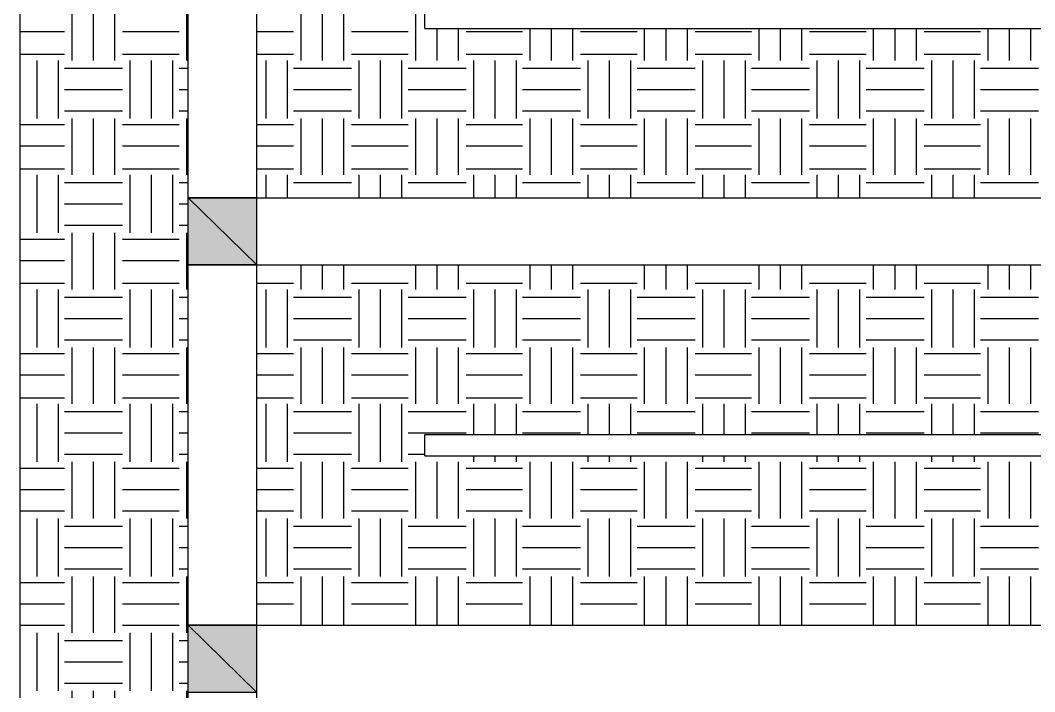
# Model space of a CAD drawing. Header units: millimetres. Extents: x 3504 to 3889, y 1729 to 1927.
# Drawn here: x 3567.37 to 3595.5, y 1760.08 to 1778.69 of the extents above; entities that cross this region are included whole.
import ezdxf

# ---------------------------------------------------------------- set-up
doc = ezdxf.new("R2010")
doc.units = ezdxf.units.MM

msp = doc.modelspace()

# ---------------------------------------------------------------- hatches: boundary and pattern name
at = {"true_color": 0x000000}
h = msp.add_hatch(color=18, dxfattribs=at)
h.paths.add_polyline_path([(3573.933, 1773.772), (3572.028, 1773.772), (3573.933, 1771.909)])
h.paths.add_polyline_path([(3572.028, 1773.772), (3573.933, 1771.909), (3572.028, 1771.909)])
h = msp.add_hatch(color=18, dxfattribs=at)
h.paths.add_polyline_path([(3573.933, 1761.919), (3572.028, 1761.919), (3573.933, 1760.056)])
h.paths.add_polyline_path([(3572.028, 1761.919), (3573.933, 1760.056), (3572.028, 1760.056)])

# ---------------------------------------------------------------- linework, layer by layer
at = {"color": 18, "linetype": 'Continuous', "lineweight": -2, "true_color": 0x000000}
for p, q in [((3572.028, 1761.919), (3572.028, 1813.142)), ((3573.933, 1761.919), (3573.933, 1788.165)), ((3578.589, 1778.471), (3578.589, 1788.165)), ((3567.371, 1748.795), (3567.371, 1781.604)), ((3568.81, 1777.582), (3568.81, 1779.148)), ((3569.403, 1777.582), (3569.403, 1779.148)), ((3569.996, 1777.582), (3569.996, 1779.148)), ((3571.985, 1777.582), (3571.985, 1779.148)), ((3575.16, 1777.582), (3575.16, 1779.148)), ((3575.753, 1777.582), (3575.753, 1779.148)), ((3576.346, 1777.582), (3576.346, 1779.148)), ((3578.335, 1777.582), (3578.335, 1779.148)), ((3578.589, 1778.471), (3606.741, 1778.471)), ((3578.928, 1777.582), (3578.928, 1778.471)), ((3579.521, 1777.582), (3579.521, 1778.471)), ((3581.51, 1777.582), (3581.51, 1778.471)), ((3582.103, 1777.582), (3582.103, 1778.471)), ((3582.696, 1777.582), (3582.696, 1778.471)), ((3584.685, 1777.582), (3584.685, 1778.471)), ((3585.278, 1777.582), (3585.278, 1778.471)), ((3585.871, 1777.582), (3585.871, 1778.471)), ((3587.86, 1777.582), (3587.86, 1778.471)), ((3588.453, 1777.582), (3588.453, 1778.471)), ((3589.046, 1777.582), (3589.046, 1778.471)), ((3591.035, 1777.582), (3591.035, 1778.471)), ((3591.628, 1777.582), (3591.628, 1778.471)), ((3592.221, 1777.582), (3592.221, 1778.471)), ((3594.21, 1777.582), (3594.21, 1778.471)), ((3594.803, 1777.582), (3594.803, 1778.471)), ((3595.396, 1777.582), (3595.396, 1778.471)), ((3567.371, 1778.386), (3568.599, 1778.386)), ((3570.207, 1778.386), (3571.774, 1778.386)), ((3573.933, 1778.386), (3574.949, 1778.386)), ((3576.557, 1778.386), (3578.124, 1778.386)), ((3579.732, 1778.386), (3581.299, 1778.386)), ((3582.907, 1778.386), (3584.474, 1778.386)), ((3586.082, 1778.386), (3587.649, 1778.386)), ((3589.257, 1778.386), (3590.824, 1778.386)), ((3592.432, 1778.386), (3593.999, 1778.386)), ((3567.371, 1777.751), (3568.599, 1777.751)), ((3567.837, 1775.973), (3567.837, 1777.582)), ((3568.429, 1775.973), (3568.429, 1777.582)), ((3570.207, 1777.751), (3571.774, 1777.751)), ((3570.419, 1775.973), (3570.419, 1777.582)), ((3571.012, 1775.973), (3571.012, 1777.582)), ((3571.604, 1775.973), (3571.604, 1777.582)), ((3573.933, 1777.751), (3574.949, 1777.751)), ((3574.187, 1775.973), (3574.187, 1777.582)), ((3574.779, 1775.973), (3574.779, 1777.582)), ((3576.557, 1777.751), (3578.124, 1777.751)), ((3576.769, 1775.973), (3576.769, 1777.582)), ((3577.362, 1775.973), (3577.362, 1777.582)), ((3577.954, 1775.973), (3577.954, 1777.582)), ((3579.732, 1777.751), (3581.299, 1777.751)), ((3579.944, 1775.973), (3579.944, 1777.582)), ((3580.537, 1775.973), (3580.537, 1777.582)), ((3581.129, 1775.973), (3581.129, 1777.582)), ((3582.907, 1777.751), (3584.474, 1777.751)), ((3583.119, 1775.973), (3583.119, 1777.582)), ((3583.712, 1775.973), (3583.712, 1777.582)), ((3584.304, 1775.973), (3584.304, 1777.582)), ((3586.082, 1777.751), (3587.649, 1777.751)), ((3586.294, 1775.973), (3586.294, 1777.582)), ((3586.887, 1775.973), (3586.887, 1777.582)), ((3587.479, 1775.973), (3587.479, 1777.582)), ((3589.257, 1777.751), (3590.824, 1777.751)), ((3589.469, 1775.973), (3589.469, 1777.582)), ((3590.062, 1775.973), (3590.062, 1777.582)), ((3590.654, 1775.973), (3590.654, 1777.582)), ((3592.432, 1777.751), (3593.999, 1777.751)), ((3592.644, 1775.973), (3592.644, 1777.582)), ((3593.237, 1775.973), (3593.237, 1777.582)), ((3593.829, 1775.973), (3593.829, 1777.582)), ((3568.599, 1777.37), (3570.207, 1777.37)), ((3571.774, 1777.37), (3572.028, 1777.37)), ((3574.949, 1777.37), (3576.557, 1777.37)), ((3578.124, 1777.37), (3579.732, 1777.37)), ((3581.299, 1777.37), (3582.907, 1777.37)), ((3584.474, 1777.37), (3586.082, 1777.37)), ((3587.649, 1777.37), (3589.257, 1777.37)), ((3590.824, 1777.37), (3592.432, 1777.37)), ((3593.999, 1777.37), (3595.607, 1777.37)), ((3568.599, 1776.778), (3570.207, 1776.778)), ((3571.774, 1776.778), (3572.028, 1776.778)), ((3574.949, 1776.778), (3576.557, 1776.778)), ((3578.124, 1776.778), (3579.732, 1776.778)), ((3581.299, 1776.778), (3582.907, 1776.778)), ((3584.474, 1776.778), (3586.082, 1776.778)), ((3587.649, 1776.778), (3589.257, 1776.778)), ((3590.824, 1776.778), (3592.432, 1776.778)), ((3593.999, 1776.778), (3595.607, 1776.778)), ((3568.599, 1776.185), (3570.207, 1776.185)), ((3571.774, 1776.185), (3572.028, 1776.185)), ((3574.949, 1776.185), (3576.557, 1776.185)), ((3578.124, 1776.185), (3579.732, 1776.185)), ((3581.299, 1776.185), (3582.907, 1776.185)), ((3584.474, 1776.185), (3586.082, 1776.185)), ((3587.649, 1776.185), (3589.257, 1776.185)), ((3590.824, 1776.185), (3592.432, 1776.185)), ((3593.999, 1776.185), (3595.607, 1776.185)), ((3568.81, 1774.407), (3568.81, 1775.973)), ((3569.403, 1774.407), (3569.403, 1775.973)), ((3569.996, 1774.407), (3569.996, 1775.973)), ((3571.985, 1774.407), (3571.985, 1775.973)), ((3575.16, 1774.407), (3575.16, 1775.973)), ((3575.753, 1774.407), (3575.753, 1775.973)), ((3576.346, 1774.407), (3576.346, 1775.973)), ((3578.335, 1774.407), (3578.335, 1775.973)), ((3578.928, 1774.407), (3578.928, 1775.973)), ((3579.521, 1774.407), (3579.521, 1775.973)), ((3581.51, 1774.407), (3581.51, 1775.973)), ((3582.103, 1774.407), (3582.103, 1775.973)), ((3582.696, 1774.407), (3582.696, 1775.973)), ((3584.685, 1774.407), (3584.685, 1775.973)), ((3585.278, 1774.407), (3585.278, 1775.973)), ((3585.871, 1774.407), (3585.871, 1775.973)), ((3587.86, 1774.407), (3587.86, 1775.973)), ((3588.453, 1774.407), (3588.453, 1775.973)), ((3589.046, 1774.407), (3589.046, 1775.973)), ((3591.035, 1774.407), (3591.035, 1775.973)), ((3591.628, 1774.407), (3591.628, 1775.973)), ((3592.221, 1774.407), (3592.221, 1775.973)), ((3594.21, 1774.407), (3594.21, 1775.973)), ((3594.803, 1774.407), (3594.803, 1775.973)), ((3595.396, 1774.407), (3595.396, 1775.973)), ((3567.371, 1775.804), (3568.599, 1775.804)), ((3570.207, 1775.804), (3571.774, 1775.804)), ((3573.933, 1775.804), (3574.949, 1775.804)), ((3576.557, 1775.804), (3578.124, 1775.804)), ((3579.732, 1775.804), (3581.299, 1775.804)), ((3582.907, 1775.804), (3584.474, 1775.804)), ((3586.082, 1775.804), (3587.649, 1775.804)), ((3589.257, 1775.804), (3590.824, 1775.804)), ((3592.432, 1775.804), (3593.999, 1775.804)), ((3567.371, 1775.211), (3568.599, 1775.211)), ((3570.207, 1775.211), (3571.774, 1775.211)), ((3573.933, 1775.211), (3574.949, 1775.211)), ((3576.557, 1775.211), (3578.124, 1775.211)), ((3579.732, 1775.211), (3581.299, 1775.211)), ((3582.907, 1775.211), (3584.474, 1775.211)), ((3586.082, 1775.211), (3587.649, 1775.211)), ((3589.257, 1775.211), (3590.824, 1775.211)), ((3592.432, 1775.211), (3593.999, 1775.211)), ((3567.371, 1774.576), (3568.599, 1774.576)), ((3570.207, 1774.576), (3571.774, 1774.576)), ((3573.933, 1774.576), (3574.949, 1774.576)), ((3576.557, 1774.576), (3578.124, 1774.576)), ((3579.732, 1774.576), (3581.299, 1774.576)), ((3582.907, 1774.576), (3584.474, 1774.576)), ((3586.082, 1774.576), (3587.649, 1774.576)), ((3589.257, 1774.576), (3590.824, 1774.576)), ((3592.432, 1774.576), (3593.999, 1774.576)), ((3567.837, 1772.798), (3567.837, 1774.407)), ((3568.429, 1772.798), (3568.429, 1774.407)), ((3568.599, 1774.195), (3570.207, 1774.195)), ((3570.419, 1772.798), (3570.419, 1774.407)), ((3571.012, 1772.798), (3571.012, 1774.407)), ((3571.604, 1772.798), (3571.604, 1774.407)), ((3571.774, 1774.195), (3572.028, 1774.195)), ((3574.187, 1773.772), (3574.187, 1774.407)), ((3574.779, 1773.772), (3574.779, 1774.407)), ((3574.949, 1774.195), (3576.557, 1774.195)), ((3576.769, 1773.772), (3576.769, 1774.407)), ((3577.362, 1773.772), (3577.362, 1774.407)), ((3577.954, 1773.772), (3577.954, 1774.407)), ((3578.124, 1774.195), (3579.732, 1774.195)), ((3579.944, 1773.772), (3579.944, 1774.407)), ((3580.537, 1773.772), (3580.537, 1774.407)), ((3581.129, 1773.772), (3581.129, 1774.407)), ((3581.299, 1774.195), (3582.907, 1774.195)), ((3583.119, 1773.772), (3583.119, 1774.407)), ((3583.712, 1773.772), (3583.712, 1774.407)), ((3584.304, 1773.772), (3584.304, 1774.407)), ((3584.474, 1774.195), (3586.082, 1774.195)), ((3586.294, 1773.772), (3586.294, 1774.407)), ((3586.887, 1773.772), (3586.887, 1774.407)), ((3587.479, 1773.772), (3587.479, 1774.407)), ((3587.649, 1774.195), (3589.257, 1774.195)), ((3589.469, 1773.772), (3589.469, 1774.407)), ((3590.062, 1773.772), (3590.062, 1774.407)), ((3590.654, 1773.772), (3590.654, 1774.407)), ((3590.824, 1774.195), (3592.432, 1774.195)), ((3592.644, 1773.772), (3592.644, 1774.407)), ((3593.237, 1773.772), (3593.237, 1774.407)), ((3593.829, 1773.772), (3593.829, 1774.407)), ((3593.999, 1774.195), (3595.607, 1774.195)), ((3572.028, 1773.772), (3613.303, 1773.772)), ((3568.599, 1773.603), (3570.207, 1773.603)), ((3571.774, 1773.603), (3572.028, 1773.603)), ((3568.599, 1773.01), (3570.207, 1773.01)), ((3568.81, 1771.232), (3568.81, 1772.798)), ((3569.403, 1771.232), (3569.403, 1772.798)), ((3569.996, 1771.232), (3569.996, 1772.798)), ((3571.774, 1773.01), (3572.028, 1773.01)), ((3571.985, 1771.232), (3571.985, 1772.798)), ((3567.371, 1772.629), (3568.599, 1772.629)), ((3570.207, 1772.629), (3571.774, 1772.629)), ((3567.371, 1772.036), (3568.599, 1772.036)), ((3570.207, 1772.036), (3571.774, 1772.036)), ((3572.028, 1771.909), (3613.303, 1771.909)), ((3575.16, 1771.232), (3575.16, 1771.909)), ((3575.753, 1771.232), (3575.753, 1771.909)), ((3576.346, 1771.232), (3576.346, 1771.909)), ((3578.335, 1771.232), (3578.335, 1771.909)), ((3578.928, 1771.232), (3578.928, 1771.909)), ((3579.521, 1771.232), (3579.521, 1771.909)), ((3581.51, 1771.232), (3581.51, 1771.909)), ((3582.103, 1771.232), (3582.103, 1771.909)), ((3582.696, 1771.232), (3582.696, 1771.909)), ((3584.685, 1771.232), (3584.685, 1771.909)), ((3585.278, 1771.232), (3585.278, 1771.909)), ((3585.871, 1771.232), (3585.871, 1771.909)), ((3587.86, 1771.232), (3587.86, 1771.909)), ((3588.453, 1771.232), (3588.453, 1771.909)), ((3589.046, 1771.232), (3589.046, 1771.909)), ((3591.035, 1771.232), (3591.035, 1771.909)), ((3591.628, 1771.232), (3591.628, 1771.909)), ((3592.221, 1771.232), (3592.221, 1771.909)), ((3594.21, 1771.232), (3594.21, 1771.909)), ((3594.803, 1771.232), (3594.803, 1771.909)), ((3595.396, 1771.232), (3595.396, 1771.909)), ((3567.371, 1771.401), (3568.599, 1771.401)), ((3570.207, 1771.401), (3571.774, 1771.401)), ((3573.933, 1771.401), (3574.949, 1771.401)), ((3576.557, 1771.401), (3578.124, 1771.401)), ((3579.732, 1771.401), (3581.299, 1771.401)), ((3582.907, 1771.401), (3584.474, 1771.401)), ((3586.082, 1771.401), (3587.649, 1771.401)), ((3589.257, 1771.401), (3590.824, 1771.401)), ((3592.432, 1771.401), (3593.999, 1771.401)), ((3567.837, 1769.623), (3567.837, 1771.232)), ((3568.429, 1769.623), (3568.429, 1771.232)), ((3570.419, 1769.623), (3570.419, 1771.232)), ((3571.012, 1769.623), (3571.012, 1771.232)), ((3571.604, 1769.623), (3571.604, 1771.232)), ((3574.187, 1769.623), (3574.187, 1771.232)), ((3574.779, 1769.623), (3574.779, 1771.232)), ((3576.769, 1769.623), (3576.769, 1771.232)), ((3577.362, 1769.623), (3577.362, 1771.232)), ((3577.954, 1769.623), (3577.954, 1771.232)), ((3579.944, 1769.623), (3579.944, 1771.232)), ((3580.537, 1769.623), (3580.537, 1771.232)), ((3581.129, 1769.623), (3581.129, 1771.232)), ((3583.119, 1769.623), (3583.119, 1771.232)), ((3583.712, 1769.623), (3583.712, 1771.232)), ((3584.304, 1769.623), (3584.304, 1771.232)), ((3586.294, 1769.623), (3586.294, 1771.232)), ((3586.887, 1769.623), (3586.887, 1771.232)), ((3587.479, 1769.623), (3587.479, 1771.232)), ((3589.469, 1769.623), (3589.469, 1771.232)), ((3590.062, 1769.623), (3590.062, 1771.232)), ((3590.654, 1769.623), (3590.654, 1771.232)), ((3592.644, 1769.623), (3592.644, 1771.232)), ((3593.237, 1769.623), (3593.237, 1771.232)), ((3593.829, 1769.623), (3593.829, 1771.232)), ((3568.599, 1771.02), (3570.207, 1771.02)), ((3571.774, 1771.02), (3572.028, 1771.02)), ((3574.949, 1771.02), (3576.557, 1771.02)), ((3578.124, 1771.02), (3579.732, 1771.02)), ((3581.299, 1771.02), (3582.907, 1771.02)), ((3584.474, 1771.02), (3586.082, 1771.02)), ((3587.649, 1771.02), (3589.257, 1771.02)), ((3590.824, 1771.02), (3592.432, 1771.02)), ((3593.999, 1771.02), (3595.607, 1771.02)), ((3568.599, 1770.428), (3570.207, 1770.428)), ((3571.774, 1770.428), (3572.028, 1770.428)), ((3574.949, 1770.428), (3576.557, 1770.428)), ((3578.124, 1770.428), (3579.732, 1770.428)), ((3581.299, 1770.428), (3582.907, 1770.428)), ((3584.474, 1770.428), (3586.082, 1770.428)), ((3587.649, 1770.428), (3589.257, 1770.428)), ((3590.824, 1770.428), (3592.432, 1770.428)), ((3593.999, 1770.428), (3595.607, 1770.428)), ((3568.599, 1769.835), (3570.207, 1769.835)), ((3571.774, 1769.835), (3572.028, 1769.835)), ((3574.949, 1769.835), (3576.557, 1769.835)), ((3578.124, 1769.835), (3579.732, 1769.835)), ((3581.299, 1769.835), (3582.907, 1769.835)), ((3584.474, 1769.835), (3586.082, 1769.835)), ((3587.649, 1769.835), (3589.257, 1769.835)), ((3590.824, 1769.835), (3592.432, 1769.835)), ((3593.999, 1769.835), (3595.607, 1769.835)), ((3567.371, 1769.454), (3568.599, 1769.454)), ((3568.81, 1768.057), (3568.81, 1769.623)), ((3569.403, 1768.057), (3569.403, 1769.623)), ((3569.996, 1768.057), (3569.996, 1769.623)), ((3570.207, 1769.454), (3571.774, 1769.454)), ((3571.985, 1768.057), (3571.985, 1769.623)), ((3573.933, 1769.454), (3574.949, 1769.454)), ((3575.16, 1768.057), (3575.16, 1769.623)), ((3575.753, 1768.057), (3575.753, 1769.623)), ((3576.346, 1768.057), (3576.346, 1769.623)), ((3576.557, 1769.454), (3578.124, 1769.454)), ((3578.335, 1768.057), (3578.335, 1769.623)), ((3578.928, 1768.057), (3578.928, 1769.623)), ((3579.521, 1768.057), (3579.521, 1769.623)), ((3579.732, 1769.454), (3581.299, 1769.454)), ((3581.51, 1768.057), (3581.51, 1769.623)), ((3582.103, 1768.057), (3582.103, 1769.623)), ((3582.696, 1768.057), (3582.696, 1769.623)), ((3582.907, 1769.454), (3584.474, 1769.454)), ((3584.685, 1768.057), (3584.685, 1769.623)), ((3585.278, 1768.057), (3585.278, 1769.623)), ((3585.871, 1768.057), (3585.871, 1769.623)), ((3586.082, 1769.454), (3587.649, 1769.454)), ((3587.86, 1768.057), (3587.86, 1769.623)), ((3588.453, 1768.057), (3588.453, 1769.623)), ((3589.046, 1768.057), (3589.046, 1769.623)), ((3589.257, 1769.454), (3590.824, 1769.454)), ((3591.035, 1768.057), (3591.035, 1769.623)), ((3591.628, 1768.057), (3591.628, 1769.623)), ((3592.221, 1768.057), (3592.221, 1769.623)), ((3592.432, 1769.454), (3593.999, 1769.454)), ((3594.21, 1768.057), (3594.21, 1769.623)), ((3594.803, 1768.057), (3594.803, 1769.623)), ((3595.396, 1768.057), (3595.396, 1769.623)), ((3567.371, 1768.861), (3568.599, 1768.861)), ((3570.207, 1768.861), (3571.774, 1768.861)), ((3573.933, 1768.861), (3574.949, 1768.861)), ((3576.557, 1768.861), (3578.124, 1768.861)), ((3579.732, 1768.861), (3581.299, 1768.861)), ((3582.907, 1768.861), (3584.474, 1768.861)), ((3586.082, 1768.861), (3587.649, 1768.861)), ((3589.257, 1768.861), (3590.824, 1768.861)), ((3592.432, 1768.861), (3593.999, 1768.861)), ((3567.371, 1768.226), (3568.599, 1768.226)), ((3567.837, 1766.448), (3567.837, 1768.057)), ((3568.429, 1766.448), (3568.429, 1768.057)), ((3570.207, 1768.226), (3571.774, 1768.226)), ((3570.419, 1766.448), (3570.419, 1768.057)), ((3571.012, 1766.448), (3571.012, 1768.057)), ((3571.604, 1766.448), (3571.604, 1768.057)), ((3573.933, 1768.226), (3574.949, 1768.226)), ((3574.187, 1766.448), (3574.187, 1768.057)), ((3574.779, 1766.448), (3574.779, 1768.057)), ((3576.557, 1768.226), (3578.124, 1768.226)), ((3576.769, 1766.448), (3576.769, 1768.057)), ((3577.362, 1766.448), (3577.362, 1768.057)), ((3577.954, 1766.448), (3577.954, 1768.057)), ((3579.732, 1768.226), (3581.299, 1768.226)), ((3579.944, 1767.21), (3579.944, 1768.057)), ((3580.537, 1767.21), (3580.537, 1768.057)), ((3581.129, 1767.21), (3581.129, 1768.057)), ((3582.907, 1768.226), (3584.474, 1768.226)), ((3583.119, 1767.21), (3583.119, 1768.057)), ((3583.712, 1767.21), (3583.712, 1768.057)), ((3584.304, 1767.21), (3584.304, 1768.057)), ((3586.082, 1768.226), (3587.649, 1768.226)), ((3586.294, 1767.21), (3586.294, 1768.057)), ((3586.887, 1767.21), (3586.887, 1768.057)), ((3587.479, 1767.21), (3587.479, 1768.057)), ((3589.257, 1768.226), (3590.824, 1768.226)), ((3589.469, 1767.21), (3589.469, 1768.057)), ((3590.062, 1767.21), (3590.062, 1768.057)), ((3590.654, 1767.21), (3590.654, 1768.057)), ((3592.432, 1768.226), (3593.999, 1768.226)), ((3592.644, 1767.21), (3592.644, 1768.057)), ((3593.237, 1767.21), (3593.237, 1768.057)), ((3593.829, 1767.21), (3593.829, 1768.057)), ((3568.599, 1767.845), (3570.207, 1767.845)), ((3571.774, 1767.845), (3572.028, 1767.845)), ((3574.949, 1767.845), (3576.557, 1767.845)), ((3578.124, 1767.845), (3579.732, 1767.845)), ((3581.299, 1767.845), (3582.907, 1767.845)), ((3584.474, 1767.845), (3586.082, 1767.845)), ((3587.649, 1767.845), (3589.257, 1767.845)), ((3590.824, 1767.845), (3592.432, 1767.845)), ((3593.999, 1767.845), (3595.607, 1767.845)), ((3568.599, 1767.253), (3570.207, 1767.253)), ((3571.774, 1767.253), (3572.028, 1767.253)), ((3574.949, 1767.253), (3576.557, 1767.253)), ((3578.124, 1767.253), (3579.732, 1767.253)), ((3578.589, 1767.21), (3606.741, 1767.21)), ((3578.589, 1766.618), (3578.589, 1767.21)), ((3581.299, 1767.253), (3582.907, 1767.253)), ((3584.474, 1767.253), (3586.082, 1767.253)), ((3587.649, 1767.253), (3589.257, 1767.253)), ((3590.824, 1767.253), (3592.432, 1767.253)), ((3593.999, 1767.253), (3595.607, 1767.253)), ((3568.599, 1766.66), (3570.207, 1766.66)), ((3571.774, 1766.66), (3572.028, 1766.66)), ((3574.949, 1766.66), (3576.557, 1766.66)), ((3578.124, 1766.66), (3578.589, 1766.66)), ((3578.589, 1766.618), (3606.741, 1766.618)), ((3579.944, 1766.448), (3579.944, 1766.618)), ((3580.537, 1766.448), (3580.537, 1766.618)), ((3581.129, 1766.448), (3581.129, 1766.618)), ((3583.119, 1766.448), (3583.119, 1766.618)), ((3583.712, 1766.448), (3583.712, 1766.618)), ((3584.304, 1766.448), (3584.304, 1766.618)), ((3586.294, 1766.448), (3586.294, 1766.618)), ((3586.887, 1766.448), (3586.887, 1766.618)), ((3587.479, 1766.448), (3587.479, 1766.618)), ((3589.469, 1766.448), (3589.469, 1766.618)), ((3590.062, 1766.448), (3590.062, 1766.618)), ((3590.654, 1766.448), (3590.654, 1766.618)), ((3592.644, 1766.448), (3592.644, 1766.618)), ((3593.237, 1766.448), (3593.237, 1766.618)), ((3593.829, 1766.448), (3593.829, 1766.618)), ((3568.81, 1764.882), (3568.81, 1766.448)), ((3569.403, 1764.882), (3569.403, 1766.448)), ((3569.996, 1764.882), (3569.996, 1766.448)), ((3571.985, 1764.882), (3571.985, 1766.448)), ((3575.16, 1764.882), (3575.16, 1766.448)), ((3575.753, 1764.882), (3575.753, 1766.448)), ((3576.346, 1764.882), (3576.346, 1766.448)), ((3578.335, 1764.882), (3578.335, 1766.448)), ((3578.928, 1764.882), (3578.928, 1766.448)), ((3579.521, 1764.882), (3579.521, 1766.448)), ((3581.51, 1764.882), (3581.51, 1766.448)), ((3582.103, 1764.882), (3582.103, 1766.448)), ((3582.696, 1764.882), (3582.696, 1766.448)), ((3584.685, 1764.882), (3584.685, 1766.448)), ((3585.278, 1764.882), (3585.278, 1766.448)), ((3585.871, 1764.882), (3585.871, 1766.448)), ((3587.86, 1764.882), (3587.86, 1766.448)), ((3588.453, 1764.882), (3588.453, 1766.448)), ((3589.046, 1764.882), (3589.046, 1766.448)), ((3591.035, 1764.882), (3591.035, 1766.448)), ((3591.628, 1764.882), (3591.628, 1766.448)), ((3592.221, 1764.882), (3592.221, 1766.448)), ((3594.21, 1764.882), (3594.21, 1766.448)), ((3594.803, 1764.882), (3594.803, 1766.448)), ((3595.396, 1764.882), (3595.396, 1766.448)), ((3567.371, 1766.279), (3568.599, 1766.279)), ((3570.207, 1766.279), (3571.774, 1766.279)), ((3573.933, 1766.279), (3574.949, 1766.279)), ((3576.557, 1766.279), (3578.124, 1766.279)), ((3579.732, 1766.279), (3581.299, 1766.279)), ((3582.907, 1766.279), (3584.474, 1766.279)), ((3586.082, 1766.279), (3587.649, 1766.279)), ((3589.257, 1766.279), (3590.824, 1766.279)), ((3592.432, 1766.279), (3593.999, 1766.279)), ((3567.371, 1765.686), (3568.599, 1765.686)), ((3570.207, 1765.686), (3571.774, 1765.686)), ((3573.933, 1765.686), (3574.949, 1765.686)), ((3576.557, 1765.686), (3578.124, 1765.686)), ((3579.732, 1765.686), (3581.299, 1765.686)), ((3582.907, 1765.686), (3584.474, 1765.686)), ((3586.082, 1765.686), (3587.649, 1765.686)), ((3589.257, 1765.686), (3590.824, 1765.686)), ((3592.432, 1765.686), (3593.999, 1765.686)), ((3567.371, 1765.094), (3568.599, 1765.094)), ((3570.207, 1765.094), (3571.774, 1765.094)), ((3573.933, 1765.094), (3574.949, 1765.094)), ((3576.557, 1765.094), (3578.124, 1765.094)), ((3579.732, 1765.094), (3581.299, 1765.094)), ((3582.907, 1765.094), (3584.474, 1765.094)), ((3586.082, 1765.094), (3587.649, 1765.094)), ((3589.257, 1765.094), (3590.824, 1765.094)), ((3592.432, 1765.094), (3593.999, 1765.094)), ((3567.837, 1763.273), (3567.837, 1764.882)), ((3568.429, 1763.273), (3568.429, 1764.882)), ((3568.599, 1764.67), (3570.207, 1764.67)), ((3570.419, 1763.273), (3570.419, 1764.882)), ((3571.012, 1763.273), (3571.012, 1764.882)), ((3571.604, 1763.273), (3571.604, 1764.882)), ((3571.774, 1764.67), (3572.028, 1764.67)), ((3574.187, 1763.273), (3574.187, 1764.882)), ((3574.779, 1763.273), (3574.779, 1764.882)), ((3574.949, 1764.67), (3576.557, 1764.67)), ((3576.769, 1763.273), (3576.769, 1764.882)), ((3577.362, 1763.273), (3577.362, 1764.882)), ((3577.954, 1763.273), (3577.954, 1764.882)), ((3578.124, 1764.67), (3579.732, 1764.67)), ((3579.944, 1763.273), (3579.944, 1764.882)), ((3580.537, 1763.273), (3580.537, 1764.882)), ((3581.129, 1763.273), (3581.129, 1764.882)), ((3581.299, 1764.67), (3582.907, 1764.67)), ((3583.119, 1763.273), (3583.119, 1764.882)), ((3583.712, 1763.273), (3583.712, 1764.882)), ((3584.304, 1763.273), (3584.304, 1764.882)), ((3584.474, 1764.67), (3586.082, 1764.67)), ((3586.294, 1763.273), (3586.294, 1764.882)), ((3586.887, 1763.273), (3586.887, 1764.882)), ((3587.479, 1763.273), (3587.479, 1764.882)), ((3587.649, 1764.67), (3589.257, 1764.67)), ((3589.469, 1763.273), (3589.469, 1764.882)), ((3590.062, 1763.273), (3590.062, 1764.882)), ((3590.654, 1763.273), (3590.654, 1764.882)), ((3590.824, 1764.67), (3592.432, 1764.67)), ((3592.644, 1763.273), (3592.644, 1764.882)), ((3593.237, 1763.273), (3593.237, 1764.882)), ((3593.829, 1763.273), (3593.829, 1764.882)), ((3593.999, 1764.67), (3595.607, 1764.67)), ((3568.599, 1764.078), (3570.207, 1764.078)), ((3571.774, 1764.078), (3572.028, 1764.078)), ((3574.949, 1764.078), (3576.557, 1764.078)), ((3578.124, 1764.078), (3579.732, 1764.078)), ((3581.299, 1764.078), (3582.907, 1764.078)), ((3584.474, 1764.078), (3586.082, 1764.078)), ((3587.649, 1764.078), (3589.257, 1764.078)), ((3590.824, 1764.078), (3592.432, 1764.078)), ((3593.999, 1764.078), (3595.607, 1764.078)), ((3568.599, 1763.485), (3570.207, 1763.485)), ((3568.81, 1761.707), (3568.81, 1763.273)), ((3569.403, 1761.707), (3569.403, 1763.273)), ((3569.996, 1761.707), (3569.996, 1763.273)), ((3571.774, 1763.485), (3572.028, 1763.485)), ((3571.985, 1761.707), (3571.985, 1763.273)), ((3574.949, 1763.485), (3576.557, 1763.485)), ((3575.16, 1761.919), (3575.16, 1763.273)), ((3575.753, 1761.919), (3575.753, 1763.273)), ((3576.346, 1761.919), (3576.346, 1763.273)), ((3578.124, 1763.485), (3579.732, 1763.485)), ((3578.335, 1761.919), (3578.335, 1763.273)), ((3578.928, 1761.919), (3578.928, 1763.273)), ((3579.521, 1761.919), (3579.521, 1763.273)), ((3581.299, 1763.485), (3582.907, 1763.485)), ((3581.51, 1761.919), (3581.51, 1763.273)), ((3582.103, 1761.919), (3582.103, 1763.273)), ((3582.696, 1761.919), (3582.696, 1763.273)), ((3584.474, 1763.485), (3586.082, 1763.485)), ((3584.685, 1761.919), (3584.685, 1763.273)), ((3585.278, 1761.919), (3585.278, 1763.273)), ((3585.871, 1761.919), (3585.871, 1763.273)), ((3587.649, 1763.485), (3589.257, 1763.485)), ((3587.86, 1761.919), (3587.86, 1763.273)), ((3588.453, 1761.919), (3588.453, 1763.273)), ((3589.046, 1761.919), (3589.046, 1763.273)), ((3590.824, 1763.485), (3592.432, 1763.485)), ((3591.035, 1761.919), (3591.035, 1763.273)), ((3591.628, 1761.919), (3591.628, 1763.273)), ((3592.221, 1761.919), (3592.221, 1763.273)), ((3593.999, 1763.485), (3595.607, 1763.485)), ((3594.21, 1761.919), (3594.21, 1763.273)), ((3594.803, 1761.919), (3594.803, 1763.273)), ((3595.396, 1761.919), (3595.396, 1763.273)), ((3567.371, 1763.104), (3568.599, 1763.104)), ((3570.207, 1763.104), (3571.774, 1763.104)), ((3573.933, 1763.104), (3574.949, 1763.104)), ((3576.557, 1763.104), (3578.124, 1763.104)), ((3579.732, 1763.104), (3581.299, 1763.104)), ((3582.907, 1763.104), (3584.474, 1763.104)), ((3586.082, 1763.104), (3587.649, 1763.104)), ((3589.257, 1763.104), (3590.824, 1763.104)), ((3592.432, 1763.104), (3593.999, 1763.104)), ((3567.371, 1762.511), (3568.599, 1762.511)), ((3570.207, 1762.511), (3571.774, 1762.511)), ((3573.933, 1762.511), (3574.949, 1762.511)), ((3576.557, 1762.511), (3578.124, 1762.511)), ((3579.732, 1762.511), (3581.299, 1762.511)), ((3582.907, 1762.511), (3584.474, 1762.511)), ((3586.082, 1762.511), (3587.649, 1762.511)), ((3589.257, 1762.511), (3590.824, 1762.511)), ((3592.432, 1762.511), (3593.999, 1762.511)), ((3567.371, 1761.919), (3568.599, 1761.919)), ((3570.207, 1761.919), (3571.774, 1761.919)), ((3572.028, 1761.919), (3705.166, 1761.919)), ((3572.028, 1736.9), (3572.028, 1761.919)), ((3573.933, 1736.9), (3573.933, 1761.919)), ((3567.837, 1760.098), (3567.837, 1761.707)), ((3568.429, 1760.098), (3568.429, 1761.707)), ((3570.419, 1760.098), (3570.419, 1761.707)), ((3571.012, 1760.098), (3571.012, 1761.707)), ((3571.604, 1760.098), (3571.604, 1761.707)), ((3568.599, 1761.495), (3570.207, 1761.495)), ((3571.774, 1761.495), (3572.028, 1761.495)), ((3568.599, 1760.903), (3570.207, 1760.903)), ((3571.774, 1760.903), (3572.028, 1760.903)), ((3568.599, 1760.31), (3570.207, 1760.31)), ((3571.774, 1760.31), (3572.028, 1760.31)), ((3568.81, 1758.532), (3568.81, 1760.098)), ((3569.403, 1758.532), (3569.403, 1760.098)), ((3569.996, 1758.532), (3569.996, 1760.098)), ((3571.985, 1758.532), (3571.985, 1760.098))]:
    msp.add_line(p, q, dxfattribs=at)
for points in [[(3573.933, 1773.772), (3572.028, 1773.772), (3573.933, 1771.909)], [(3572.028, 1773.772), (3573.933, 1771.909), (3572.028, 1771.909)], [(3573.933, 1761.919), (3572.028, 1761.919), (3573.933, 1760.056)], [(3572.028, 1761.919), (3573.933, 1760.056), (3572.028, 1760.056)]]:
    msp.add_lwpolyline(points, close=True, dxfattribs=at)

doc.saveas('drawing.dxf')
